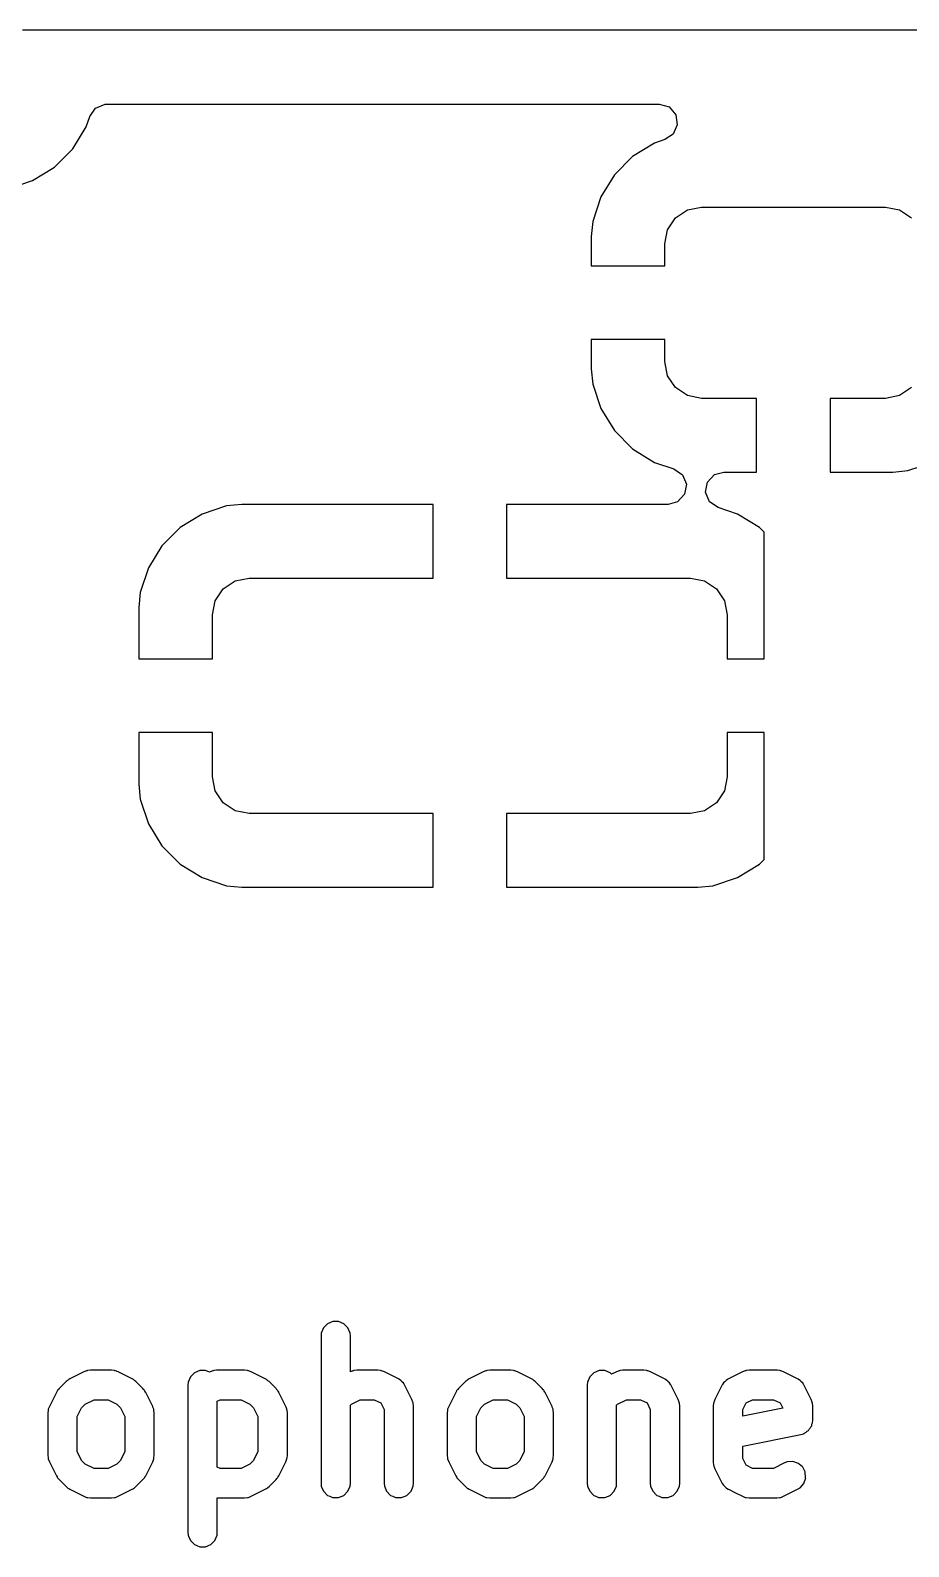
# Model space of a CAD drawing. Header units: millimetres. Extents: x 113.4 to 170.4, y -113 to -74.5.
# Drawn here: x 135.71 to 141.68, y -95 to -84.7 of the extents above; entities that cross this region are included whole.
import ezdxf

# ---------------------------------------------------------------- set-up
doc = ezdxf.new("R2010")
doc.units = ezdxf.units.MM
doc.layers.add('F.Cu', color=13, linetype='CONTINUOUS', true_color=0xc83434)

msp = doc.modelspace()

# ---------------------------------------------------------------- linework, layer by layer
at = {"layer": 'F.Cu', "linetype": 'CONTINUOUS'}
for p, q in [((142.8625, -84.7), (135.658516, -84.7)), ((136.116523, -85.285494), (136.156296, -85.22805)), ((136.156296, -85.22805), (136.220812, -85.201228)), ((136.220812, -85.201228), (136.234229, -85.2005)), ((136.234229, -85.2005), (139.9876, -85.2005)), ((139.9876, -85.2005), (140.054639, -85.220185)), ((140.054639, -85.220185), (140.100394, -85.272989)), ((136.001228, -85.504809), (136.09333, -85.355487)), ((136.09333, -85.355487), (136.116523, -85.285494)), ((140.110338, -85.342147), (140.081313, -85.405703)), ((140.100394, -85.272989), (140.110338, -85.342147)), ((139.955875, -85.465643), (139.806654, -85.557684)), ((139.95588, -85.465641), (139.955875, -85.465643)), ((140.026604, -85.442206), (139.95588, -85.465641)), ((140.081313, -85.405703), (140.026604, -85.442206)), ((135.877172, -85.628865), (136.001228, -85.504809)), ((139.806654, -85.557684), (139.682684, -85.681654)), ((135.72785, -85.720967), (135.877172, -85.628865)), ((139.682684, -85.681654), (139.590643, -85.830875)), ((135.561313, -85.776152), (135.72785, -85.720967)), ((139.590641, -85.83088), (139.535494, -85.997302)), ((139.590643, -85.830875), (139.590641, -85.83088)), ((140.04403, -86.054329), (140.098223, -85.973223)), ((140.098223, -85.973223), (140.179329, -85.91903)), ((140.179329, -85.91903), (140.275, -85.9)), ((140.275, -85.9), (141.525, -85.9)), ((141.525, -85.9), (141.620671, -85.91903)), ((141.620671, -85.91903), (141.701777, -85.973223)), ((139.535493, -85.997309), (139.525, -86.100013)), ((139.535494, -85.997302), (139.535493, -85.997309)), ((140.025, -86.15), (140.04403, -86.054329)), ((139.525, -86.100013), (139.525, -86.3)), ((140.025, -86.3), (140.025, -86.15)), ((139.525, -86.3), (140.025, -86.3)), ((140.025, -86.8), (139.525001, -86.8)), ((139.525001, -86.8), (139.525001, -86.999986)), ((140.025, -86.95), (140.025, -86.8)), ((139.525001, -86.999986), (139.535494, -87.102697)), ((140.04403, -87.045671), (140.025, -86.95)), ((139.535494, -87.102697), (139.590641, -87.269119)), ((140.098223, -87.126777), (140.04403, -87.045671)), ((140.179329, -87.18097), (140.098223, -87.126777)), ((140.275, -87.2), (140.179329, -87.18097)), ((140.65, -87.2), (140.275, -87.2)), ((140.65, -87.699998), (140.65, -87.2)), ((141.525, -87.2), (141.15, -87.2)), ((141.15, -87.2), (141.15, -87.699999)), ((141.620671, -87.18097), (141.525, -87.2)), ((141.701777, -87.126777), (141.620671, -87.18097)), ((139.590641, -87.269119), (139.590643, -87.269124)), ((139.590643, -87.269124), (139.682684, -87.418345)), ((139.682684, -87.418345), (139.806654, -87.542315)), ((139.806654, -87.542315), (139.955875, -87.634356)), ((139.955875, -87.634356), (139.95588, -87.634358)), ((139.95588, -87.634358), (140.087806, -87.678074)), ((141.677697, -87.689505), (141.844119, -87.634358)), ((140.087806, -87.678074), (140.145251, -87.717846)), ((140.145251, -87.717846), (140.172074, -87.782362)), ((140.31524, -87.76864), (140.362783, -87.717441)), ((140.362783, -87.717441), (140.426197, -87.699999)), ((140.426197, -87.699999), (140.649999, -87.699999)), ((140.649999, -87.699999), (140.65, -87.699998)), ((141.15, -87.699999), (141.574972, -87.699999)), ((141.574972, -87.699999), (141.574986, -87.699998)), ((141.574986, -87.699998), (141.677697, -87.689505)), ((140.172074, -87.782362), (140.159759, -87.851138)), ((140.302925, -87.837416), (140.31524, -87.76864)), ((140.329748, -87.901932), (140.302925, -87.837416)), ((137.047302, -87.930274), (136.88088, -87.985421)), ((137.150012, -87.919781), (137.047302, -87.930274)), ((137.150028, -87.91978), (137.150012, -87.919781)), ((138.45, -87.91978), (137.150028, -87.91978)), ((138.45, -88.41978), (138.45, -87.91978)), ((140.048802, -87.91978), (138.95, -87.91978)), ((138.95, -87.91978), (138.95, -88.41978)), ((140.112216, -87.902338), (140.048802, -87.91978)), ((140.159759, -87.851138), (140.112216, -87.902338)), ((140.387193, -87.941705), (140.329748, -87.901932)), ((140.519119, -87.985421), (140.387193, -87.941705)), ((136.880875, -87.985423), (136.731654, -88.077464)), ((136.88088, -87.985421), (136.880875, -87.985423)), ((140.519124, -87.985423), (140.519119, -87.985421)), ((140.668345, -88.077464), (140.519124, -87.985423)), ((136.731654, -88.077464), (136.607684, -88.201434)), ((140.7, -88.109119), (140.668345, -88.077464)), ((140.7, -88.96978), (140.7, -88.109119)), ((136.607684, -88.201434), (136.515643, -88.350655)), ((136.515641, -88.35066), (136.460494, -88.517082)), ((136.515643, -88.350655), (136.515641, -88.35066)), ((137.023223, -88.493003), (137.104329, -88.43881)), ((137.104329, -88.43881), (137.2, -88.41978)), ((137.2, -88.41978), (138.45, -88.41978)), ((138.95, -88.41978), (140.2, -88.41978)), ((140.2, -88.41978), (140.295671, -88.43881)), ((140.295671, -88.43881), (140.376777, -88.493003)), ((136.460493, -88.517089), (136.45, -88.619793)), ((136.460494, -88.517082), (136.460493, -88.517089)), ((136.96903, -88.574109), (137.023223, -88.493003)), ((140.376777, -88.493003), (140.43097, -88.574109)), ((136.45, -88.619793), (136.45, -88.96978)), ((136.95, -88.66978), (136.96903, -88.574109)), ((136.95, -88.96978), (136.95, -88.66978)), ((140.43097, -88.574109), (140.45, -88.66978)), ((140.45, -88.66978), (140.45, -88.96978)), ((136.45, -88.96978), (136.95, -88.96978)), ((140.45, -88.96978), (140.7, -88.96978)), ((136.95, -89.46978), (136.450001, -89.46978)), ((136.450001, -89.46978), (136.450001, -89.819766)), ((136.95, -89.76978), (136.95, -89.46978)), ((140.7, -89.46978), (140.45, -89.46978)), ((140.45, -89.46978), (140.45, -89.76978)), ((140.7, -90.33044), (140.7, -89.46978)), ((136.96903, -89.865451), (136.95, -89.76978)), ((140.45, -89.76978), (140.43097, -89.865451)), ((136.450001, -89.819766), (136.460494, -89.922477)), ((137.023223, -89.946557), (136.96903, -89.865451)), ((140.43097, -89.865451), (140.376777, -89.946557)), ((136.460494, -89.922477), (136.515641, -90.088899)), ((137.104329, -90.00075), (137.023223, -89.946557)), ((137.2, -90.01978), (137.104329, -90.00075)), ((140.295671, -90.00075), (140.2, -90.01978)), ((140.376777, -89.946557), (140.295671, -90.00075)), ((136.515641, -90.088899), (136.515643, -90.088904)), ((136.515643, -90.088904), (136.607684, -90.238125)), ((138.45, -90.01978), (137.2, -90.01978)), ((138.45, -90.519778), (138.45, -90.01978)), ((140.2, -90.01978), (138.95, -90.01978)), ((138.95, -90.01978), (138.95, -90.519779)), ((136.607684, -90.238125), (136.731654, -90.362095)), ((136.731654, -90.362095), (136.880875, -90.454136)), ((140.519124, -90.454136), (140.668345, -90.362095)), ((140.668345, -90.362095), (140.7, -90.33044)), ((136.880875, -90.454136), (136.88088, -90.454138)), ((136.88088, -90.454138), (137.047302, -90.509285)), ((137.047302, -90.509285), (137.047309, -90.509286)), ((137.047309, -90.509286), (137.150019, -90.519779)), ((137.150019, -90.519779), (138.449999, -90.519779)), ((138.449999, -90.519779), (138.45, -90.519778)), ((138.95, -90.519779), (140.249972, -90.519779)), ((140.249972, -90.519779), (140.249986, -90.519778)), ((140.249986, -90.519778), (140.352697, -90.509285)), ((140.352697, -90.509285), (140.519119, -90.454138)), ((140.519119, -90.454138), (140.519124, -90.454136)), ((137.733165, -93.484072), (137.705575, -93.511662)), ((137.769213, -93.46914), (137.733165, -93.484072)), ((137.808231, -93.46914), (137.769213, -93.46914)), ((137.844279, -93.484072), (137.808231, -93.46914)), ((137.871869, -93.511662), (137.844279, -93.484072)), ((137.690643, -93.54771), (137.688722, -93.567219)), ((137.688722, -93.567219), (137.688722, -94.567219)), ((137.705575, -93.511662), (137.690643, -93.54771)), ((137.886801, -93.54771), (137.871869, -93.511662)), ((137.888722, -93.567219), (137.886801, -93.54771)), ((137.888722, -93.810395), (137.888722, -93.567219)), ((136.077333, -93.811109), (135.982096, -93.858728)), ((136.095642, -93.804103), (136.077333, -93.811109)), ((136.099225, -93.803848), (136.095642, -93.804103)), ((136.102546, -93.802473), (136.099225, -93.803848)), ((136.122055, -93.800552), (136.102546, -93.802473)), ((136.264912, -93.800552), (136.122055, -93.800552)), ((136.284421, -93.802473), (136.264912, -93.800552)), ((136.287741, -93.803848), (136.284421, -93.802473)), ((136.291325, -93.804103), (136.287741, -93.803848)), ((136.309633, -93.811109), (136.291325, -93.804103)), ((136.404871, -93.858728), (136.309633, -93.811109)), ((136.828403, -93.817405), (136.800813, -93.844995)), ((136.864451, -93.802473), (136.828403, -93.817405)), ((136.903469, -93.802473), (136.864451, -93.802473)), ((136.929873, -93.81341), (136.903469, -93.802473)), ((136.934476, -93.811109), (136.929873, -93.81341)), ((136.952785, -93.804103), (136.934476, -93.811109)), ((136.956368, -93.803848), (136.952785, -93.804103)), ((136.959689, -93.802473), (136.956368, -93.803848)), ((136.979198, -93.800552), (136.959689, -93.802473)), ((137.169674, -93.800552), (136.979198, -93.800552)), ((137.189183, -93.802473), (137.169674, -93.800552)), ((137.192503, -93.803848), (137.189183, -93.802473)), ((137.196087, -93.804103), (137.192503, -93.803848)), ((137.214395, -93.811109), (137.196087, -93.804103)), ((137.309633, -93.858728), (137.214395, -93.811109)), ((137.905166, -93.804103), (137.888722, -93.810395)), ((137.908749, -93.803848), (137.905166, -93.804103)), ((137.91207, -93.802473), (137.908749, -93.803848)), ((137.931579, -93.800552), (137.91207, -93.802473)), ((138.009382, -93.800552), (137.931579, -93.800552)), ((138.074436, -93.800552), (138.009382, -93.800552)), ((138.093945, -93.802473), (138.074436, -93.800552)), ((138.097265, -93.803848), (138.093945, -93.802473)), ((138.100849, -93.804103), (138.097265, -93.803848)), ((138.119157, -93.811109), (138.100849, -93.804103)), ((138.214395, -93.858728), (138.119157, -93.811109)), ((138.791619, -93.811109), (138.696382, -93.858728)), ((138.809928, -93.804103), (138.791619, -93.811109)), ((138.813511, -93.803848), (138.809928, -93.804103)), ((138.816832, -93.802473), (138.813511, -93.803848)), ((138.836341, -93.800552), (138.816832, -93.802473)), ((138.979198, -93.800552), (138.836341, -93.800552)), ((138.998707, -93.802473), (138.979198, -93.800552)), ((139.002027, -93.803848), (138.998707, -93.802473)), ((139.005611, -93.804103), (139.002027, -93.803848)), ((139.023919, -93.811109), (139.005611, -93.804103)), ((139.119157, -93.858728), (139.023919, -93.811109)), ((139.542689, -93.817405), (139.515099, -93.844995)), ((139.578737, -93.802473), (139.542689, -93.817405)), ((139.617755, -93.802473), (139.578737, -93.802473)), ((139.653803, -93.817405), (139.617755, -93.802473)), ((139.663798, -93.8274), (139.653803, -93.817405)), ((139.696381, -93.811109), (139.663798, -93.8274)), ((139.71469, -93.804103), (139.696381, -93.811109)), ((139.718273, -93.803848), (139.71469, -93.804103)), ((139.721594, -93.802473), (139.718273, -93.803848)), ((139.741103, -93.800552), (139.721594, -93.802473)), ((139.88396, -93.800552), (139.741103, -93.800552)), ((139.903469, -93.802473), (139.88396, -93.800552)), ((139.906789, -93.803848), (139.903469, -93.802473)), ((139.910373, -93.804103), (139.906789, -93.803848)), ((139.928681, -93.811109), (139.910373, -93.804103)), ((140.023919, -93.858728), (139.928681, -93.811109)), ((140.553524, -93.811109), (140.458287, -93.858728)), ((140.571833, -93.804103), (140.553524, -93.811109)), ((140.575416, -93.803848), (140.571833, -93.804103)), ((140.578737, -93.802473), (140.575416, -93.803848)), ((140.598246, -93.800552), (140.578737, -93.802473)), ((140.788722, -93.800552), (140.598246, -93.800552)), ((140.808231, -93.802473), (140.788722, -93.800552)), ((140.811551, -93.803848), (140.808231, -93.802473)), ((140.815135, -93.804103), (140.811551, -93.803848)), ((140.833443, -93.811109), (140.815135, -93.804103)), ((140.928681, -93.858728), (140.833443, -93.811109)), ((135.956106, -93.877461), (135.908487, -93.925079)), ((135.963772, -93.871168), (135.956106, -93.877461)), ((135.965505, -93.869171), (135.963772, -93.871168)), ((135.968513, -93.867277), (135.965505, -93.869171)), ((135.971259, -93.865024), (135.968513, -93.867277)), ((135.973699, -93.864013), (135.971259, -93.865024)), ((135.982096, -93.858728), (135.973699, -93.864013)), ((136.413267, -93.864013), (136.404871, -93.858728)), ((136.415707, -93.865024), (136.413267, -93.864013)), ((136.418453, -93.867277), (136.415707, -93.865024)), ((136.421461, -93.869171), (136.418453, -93.867277)), ((136.42319, -93.871165), (136.421461, -93.869171)), ((136.430861, -93.87746), (136.42319, -93.871165)), ((136.478479, -93.925079), (136.430861, -93.87746)), ((136.785881, -93.881043), (136.78396, -93.900552)), ((136.78396, -93.900552), (136.78396, -94.900552)), ((136.800813, -93.844995), (136.785881, -93.881043)), ((137.318029, -93.864013), (137.309633, -93.858728)), ((137.320469, -93.865024), (137.318029, -93.864013)), ((137.323215, -93.867277), (137.320469, -93.865024)), ((137.326223, -93.869171), (137.323215, -93.867277)), ((137.327952, -93.871165), (137.326223, -93.869171)), ((137.335623, -93.87746), (137.327952, -93.871165)), ((137.383241, -93.925079), (137.335623, -93.87746)), ((138.217658, -93.860781), (138.214395, -93.858728)), ((138.219197, -93.861295), (138.217658, -93.860781)), ((138.221113, -93.862957), (138.219197, -93.861295)), ((138.23098, -93.869168), (138.221113, -93.862957)), ((138.230985, -93.869171), (138.23098, -93.869168)), ((138.238174, -93.877461), (138.230985, -93.869171)), ((138.239198, -93.878641), (138.238174, -93.877461)), ((138.248674, -93.886859), (138.239198, -93.878641)), ((138.254888, -93.896732), (138.248674, -93.886859)), ((138.25655, -93.898648), (138.254888, -93.896732)), ((138.257062, -93.900186), (138.25655, -93.898648)), ((138.259117, -93.90345), (138.257062, -93.900186)), ((138.306736, -93.998687), (138.259117, -93.90345)), ((138.670392, -93.877461), (138.622773, -93.925079)), ((138.678058, -93.871168), (138.670392, -93.877461)), ((138.679791, -93.869171), (138.678058, -93.871168)), ((138.682799, -93.867277), (138.679791, -93.869171)), ((138.685545, -93.865024), (138.682799, -93.867277)), ((138.687985, -93.864013), (138.685545, -93.865024)), ((138.696382, -93.858728), (138.687985, -93.864013)), ((139.127553, -93.864013), (139.119157, -93.858728)), ((139.129993, -93.865024), (139.127553, -93.864013)), ((139.132739, -93.867277), (139.129993, -93.865024)), ((139.135747, -93.869171), (139.132739, -93.867277)), ((139.137476, -93.871165), (139.135747, -93.869171)), ((139.145147, -93.87746), (139.137476, -93.871165)), ((139.192765, -93.925079), (139.145147, -93.87746)), ((139.500167, -93.881043), (139.498246, -93.900552)), ((139.498246, -93.900552), (139.498246, -94.567219)), ((139.515099, -93.844995), (139.500167, -93.881043)), ((140.027182, -93.860781), (140.023919, -93.858728)), ((140.028721, -93.861295), (140.027182, -93.860781)), ((140.030637, -93.862957), (140.028721, -93.861295)), ((140.040504, -93.869168), (140.030637, -93.862957)), ((140.040509, -93.869171), (140.040504, -93.869168)), ((140.047698, -93.877461), (140.040509, -93.869171)), ((140.048722, -93.878641), (140.047698, -93.877461)), ((140.058198, -93.886859), (140.048722, -93.878641)), ((140.064412, -93.896732), (140.058198, -93.886859)), ((140.066074, -93.898648), (140.064412, -93.896732)), ((140.066586, -93.900186), (140.066074, -93.898648)), ((140.068641, -93.90345), (140.066586, -93.900186)), ((140.069088, -93.904345), (140.068641, -93.90345)), ((140.069089, -93.904346), (140.069088, -93.904345)), ((140.11626, -93.998687), (140.069089, -93.904346)), ((140.413565, -93.90345), (140.365946, -93.998687)), ((140.415618, -93.900186), (140.413565, -93.90345)), ((140.416132, -93.898648), (140.415618, -93.900186)), ((140.417794, -93.896731), (140.416132, -93.898648)), ((140.424008, -93.88686), (140.417794, -93.896731)), ((140.433478, -93.878646), (140.424008, -93.88686)), ((140.441696, -93.869171), (140.433478, -93.878646)), ((140.451569, -93.862956), (140.441696, -93.869171)), ((140.453485, -93.861295), (140.451569, -93.862956)), ((140.455023, -93.860782), (140.453485, -93.861295)), ((140.458287, -93.858728), (140.455023, -93.860782)), ((140.931944, -93.860781), (140.928681, -93.858728)), ((140.933483, -93.861295), (140.931944, -93.860781)), ((140.935399, -93.862957), (140.933483, -93.861295)), ((140.945266, -93.869168), (140.935399, -93.862957)), ((140.945271, -93.869171), (140.945266, -93.869168)), ((140.95246, -93.877461), (140.945271, -93.869171)), ((140.953484, -93.878641), (140.95246, -93.877461)), ((140.96296, -93.886859), (140.953484, -93.878641)), ((140.969174, -93.896732), (140.96296, -93.886859)), ((140.970836, -93.898648), (140.969174, -93.896732)), ((140.971348, -93.900186), (140.970836, -93.898648)), ((140.973388, -93.903427), (140.971348, -93.900186)), ((140.973389, -93.903428), (140.973388, -93.903427)), ((140.973403, -93.90345), (140.973389, -93.903428)), ((141.021022, -93.998687), (140.973403, -93.90345)), ((135.889755, -93.951069), (135.842136, -94.046307)), ((135.89504, -93.942672), (135.889755, -93.951069)), ((135.896051, -93.940233), (135.89504, -93.942672)), ((135.898304, -93.937486), (135.896051, -93.940233)), ((135.900198, -93.934479), (135.898304, -93.937486)), ((135.902192, -93.932749), (135.900198, -93.934479)), ((135.908487, -93.925079), (135.902192, -93.932749)), ((136.086052, -94.030356), (136.145662, -94.000552)), ((136.145662, -94.000552), (136.241305, -94.000552)), ((136.241305, -94.000552), (136.300914, -94.030357)), ((136.484771, -93.932745), (136.478479, -93.925079)), ((136.486769, -93.934478), (136.484771, -93.932745)), ((136.488662, -93.937486), (136.486769, -93.934478)), ((136.490916, -93.940232), (136.488662, -93.937486)), ((136.491926, -93.942672), (136.490916, -93.940232)), ((136.496539, -93.95), (136.491926, -93.942672)), ((136.497212, -93.951069), (136.496539, -93.95)), ((136.544831, -94.046306), (136.497212, -93.951069)), ((136.98396, -94.009974), (137.002805, -94.000552)), ((136.98396, -94.457796), (136.98396, -94.009974)), ((137.002805, -94.000552), (137.146067, -94.000552)), ((137.146067, -94.000552), (137.205676, -94.030357)), ((137.389533, -93.932745), (137.383241, -93.925079)), ((137.391531, -93.934478), (137.389533, -93.932745)), ((137.393424, -93.937486), (137.391531, -93.934478)), ((137.395678, -93.940232), (137.393424, -93.937486)), ((137.396688, -93.942672), (137.395678, -93.940232)), ((137.401301, -93.95), (137.396688, -93.942672)), ((137.401974, -93.951069), (137.401301, -93.95)), ((137.449593, -94.046306), (137.401974, -93.951069)), ((137.895576, -94.030356), (137.955186, -94.000552)), ((137.955186, -94.000552), (138.050829, -94.000552)), ((138.050829, -94.000552), (138.095138, -94.022707)), ((138.095138, -94.022707), (138.117293, -94.067016)), ((138.313742, -94.016996), (138.306736, -93.998687)), ((138.313742, -94.017004), (138.313742, -94.016996)), ((138.313742, -94.017007), (138.313742, -94.017004)), ((138.313996, -94.020579), (138.313742, -94.017007)), ((138.31492, -94.02281), (138.313996, -94.020579)), ((138.314921, -94.022813), (138.31492, -94.02281)), ((138.315372, -94.0239), (138.314921, -94.022813)), ((138.317293, -94.043409), (138.315372, -94.0239)), ((138.604041, -93.951069), (138.556422, -94.046307)), ((138.609326, -93.942672), (138.604041, -93.951069)), ((138.610337, -93.940233), (138.609326, -93.942672)), ((138.61259, -93.937486), (138.610337, -93.940233)), ((138.614484, -93.934479), (138.61259, -93.937486)), ((138.616478, -93.932749), (138.614484, -93.934479)), ((138.622773, -93.925079), (138.616478, -93.932749)), ((138.800338, -94.030356), (138.859948, -94.000552)), ((138.859948, -94.000552), (138.955591, -94.000552)), ((138.955591, -94.000552), (139.0152, -94.030357)), ((139.199057, -93.932745), (139.192765, -93.925079)), ((139.201055, -93.934478), (139.199057, -93.932745)), ((139.202948, -93.937486), (139.201055, -93.934478)), ((139.205202, -93.940232), (139.202948, -93.937486)), ((139.206212, -93.942672), (139.205202, -93.940232)), ((139.210825, -93.95), (139.206212, -93.942672)), ((139.211498, -93.951069), (139.210825, -93.95)), ((139.259117, -94.046306), (139.211498, -93.951069)), ((139.7051, -94.030356), (139.76471, -94.000552)), ((139.76471, -94.000552), (139.860353, -94.000552)), ((139.860353, -94.000552), (139.904662, -94.022707)), ((139.904662, -94.022707), (139.926817, -94.067016)), ((140.123266, -94.016996), (140.11626, -93.998687)), ((140.12342, -94.01918), (140.123266, -94.016996)), ((140.12342, -94.019182), (140.12342, -94.01918)), ((140.12352, -94.020579), (140.12342, -94.019182)), ((140.124896, -94.0239), (140.12352, -94.020579)), ((140.126817, -94.043409), (140.124896, -94.0239)), ((140.35731, -94.0239), (140.355389, -94.043409)), ((140.358685, -94.020579), (140.35731, -94.0239)), ((140.35894, -94.016996), (140.358685, -94.020579)), ((140.359043, -94.016728), (140.35894, -94.016996)), ((140.360319, -94.013393), (140.359043, -94.016728)), ((140.365946, -93.998688), (140.360319, -94.013393)), ((140.365946, -93.998687), (140.365946, -93.998688)), ((140.555389, -94.067016), (140.577544, -94.022706)), ((140.577544, -94.022706), (140.621853, -94.000552)), ((140.621853, -94.000552), (140.765115, -94.000552)), ((140.765115, -94.000552), (140.809424, -94.022707)), ((140.809424, -94.022707), (140.826874, -94.057607)), ((141.028028, -94.016996), (141.021022, -93.998687)), ((141.028282, -94.020579), (141.028028, -94.016996)), ((141.029658, -94.0239), (141.028282, -94.020579)), ((141.031579, -94.043409), (141.029658, -94.0239)), ((135.8335, -94.071519), (135.831579, -94.091028)), ((135.831579, -94.091028), (135.831579, -94.376742)), ((135.834875, -94.068198), (135.8335, -94.071519)), ((135.83513, -94.064615), (135.834875, -94.068198)), ((135.842136, -94.046307), (135.83513, -94.064615)), ((136.031579, -94.114635), (136.061384, -94.055025)), ((136.031579, -94.353134), (136.031579, -94.114635)), ((136.061384, -94.055025), (136.086052, -94.030356)), ((136.300914, -94.030357), (136.325583, -94.055025)), ((136.325583, -94.055025), (136.355388, -94.114635)), ((136.355388, -94.114635), (136.355388, -94.353135)), ((136.546345, -94.050264), (136.544831, -94.046306)), ((136.546347, -94.050268), (136.546345, -94.050264)), ((136.551837, -94.064615), (136.546347, -94.050268)), ((136.552091, -94.068198), (136.551837, -94.064615)), ((136.553467, -94.071519), (136.552091, -94.068198)), ((136.555388, -94.091028), (136.553467, -94.071519)), ((136.555388, -94.376742), (136.555388, -94.091028)), ((137.205676, -94.030357), (137.230345, -94.055025)), ((137.230345, -94.055025), (137.26015, -94.114635)), ((137.26015, -94.114635), (137.26015, -94.353135)), ((137.451107, -94.050264), (137.449593, -94.046306)), ((137.451109, -94.050268), (137.451107, -94.050264)), ((137.456599, -94.064615), (137.451109, -94.050268)), ((137.456853, -94.068198), (137.456599, -94.064615)), ((137.458229, -94.071519), (137.456853, -94.068198)), ((137.46015, -94.091028), (137.458229, -94.071519)), ((137.46015, -94.376742), (137.46015, -94.091028)), ((137.888722, -94.037211), (137.895576, -94.030356)), ((137.888722, -94.567219), (137.888722, -94.037211)), ((138.117293, -94.067016), (138.117293, -94.567219)), ((138.317293, -94.467559), (138.317293, -94.043409)), ((138.547786, -94.071519), (138.545865, -94.091028)), ((138.545865, -94.091028), (138.545865, -94.376742)), ((138.549161, -94.068198), (138.547786, -94.071519)), ((138.549416, -94.064615), (138.549161, -94.068198)), ((138.556422, -94.046307), (138.549416, -94.064615)), ((138.745865, -94.114635), (138.77567, -94.055025)), ((138.745865, -94.353134), (138.745865, -94.114635)), ((138.77567, -94.055025), (138.800338, -94.030356)), ((139.0152, -94.030357), (139.039869, -94.055025)), ((139.039869, -94.055025), (139.069674, -94.114635)), ((139.069674, -94.114635), (139.069674, -94.353135)), ((139.260631, -94.050264), (139.259117, -94.046306)), ((139.260633, -94.050268), (139.260631, -94.050264)), ((139.266123, -94.064615), (139.260633, -94.050268)), ((139.266377, -94.068198), (139.266123, -94.064615)), ((139.267753, -94.071519), (139.266377, -94.068198)), ((139.269674, -94.091028), (139.267753, -94.071519)), ((139.269674, -94.376742), (139.269674, -94.091028)), ((139.698246, -94.037211), (139.7051, -94.030356)), ((139.698246, -94.567219), (139.698246, -94.037211)), ((139.926817, -94.067016), (139.926817, -94.567219)), ((140.126817, -94.515179), (140.126817, -94.043409)), ((140.355389, -94.043409), (140.355389, -94.424361)), ((140.826874, -94.057607), (140.555389, -94.111904)), ((140.555389, -94.111904), (140.555389, -94.067016)), ((141.031579, -94.138647), (141.031579, -94.043409)), ((140.95119, -94.236705), (140.968415, -94.23146)), ((140.968415, -94.23146), (140.968418, -94.231459)), ((140.968418, -94.231459), (140.969944, -94.230995)), ((140.969944, -94.230995), (140.972745, -94.229118)), ((140.972745, -94.229118), (140.972752, -94.229114)), ((140.972752, -94.229114), (140.978084, -94.225543)), ((140.978084, -94.225543), (140.987134, -94.221794)), ((140.987134, -94.221794), (140.987136, -94.221794)), ((140.987136, -94.221794), (140.994137, -94.214792)), ((140.994137, -94.214792), (141.002363, -94.209284)), ((141.002363, -94.209284), (141.007797, -94.201132)), ((141.007797, -94.201132), (141.014726, -94.194204)), ((141.014726, -94.194204), (141.014729, -94.194196)), ((141.014729, -94.194194), (141.018515, -94.185056)), ((141.014729, -94.194196), (141.014729, -94.194194)), ((141.018515, -94.185056), (141.024002, -94.176825)), ((141.024002, -94.176825), (141.024004, -94.176822)), ((141.024004, -94.176822), (141.024007, -94.176819)), ((141.024007, -94.176815), (141.024008, -94.176811)), ((141.024007, -94.176819), (141.024007, -94.176815)), ((141.024008, -94.176811), (141.025908, -94.167208)), ((141.025908, -94.167208), (141.029654, -94.158165)), ((141.029654, -94.158165), (141.029655, -94.158162)), ((141.029655, -94.158162), (141.029658, -94.158156)), ((141.029658, -94.158156), (141.031579, -94.138647)), ((140.555389, -94.315865), (140.951085, -94.236726)), ((140.555389, -94.400754), (140.555389, -94.315865)), ((140.951085, -94.236726), (140.951088, -94.236726)), ((140.951088, -94.236726), (140.95109, -94.236724)), ((140.95109, -94.236724), (140.95119, -94.236705)), ((135.831579, -94.376742), (135.8335, -94.396251)), ((135.8335, -94.396251), (135.834875, -94.399571)), ((135.834875, -94.399571), (135.83513, -94.403155)), ((135.83513, -94.403155), (135.842136, -94.421463)), ((135.842136, -94.421463), (135.889755, -94.516701)), ((136.061385, -94.412746), (136.031579, -94.353134)), ((136.086052, -94.437414), (136.061385, -94.412746)), ((136.145662, -94.467219), (136.086052, -94.437414)), ((136.300914, -94.437413), (136.241305, -94.467219)), ((136.325583, -94.412743), (136.300914, -94.437413)), ((136.355388, -94.353135), (136.325583, -94.412743)), ((136.497212, -94.516701), (136.544831, -94.421464)), ((136.544831, -94.421464), (136.544834, -94.421455)), ((136.544834, -94.421455), (136.544835, -94.421452)), ((136.544835, -94.421452), (136.551837, -94.403155)), ((136.551837, -94.403155), (136.552091, -94.399571)), ((136.552091, -94.399571), (136.553467, -94.396251)), ((136.553467, -94.396251), (136.555388, -94.376742)), ((137.205676, -94.437413), (137.146067, -94.467219)), ((137.230345, -94.412743), (137.205676, -94.437413)), ((137.26015, -94.353135), (137.230345, -94.412743)), ((137.401974, -94.516701), (137.449593, -94.421464)), ((137.449593, -94.421464), (137.449596, -94.421455)), ((137.449596, -94.421455), (137.449597, -94.421452)), ((137.449597, -94.421452), (137.456599, -94.403155)), ((137.456599, -94.403155), (137.456853, -94.399571)), ((137.456853, -94.399571), (137.458229, -94.396251)), ((137.458229, -94.396251), (137.46015, -94.376742)), ((138.545865, -94.376742), (138.547786, -94.396251)), ((138.547786, -94.396251), (138.549161, -94.399571)), ((138.549161, -94.399571), (138.549416, -94.403155)), ((138.549416, -94.403155), (138.556422, -94.421463)), ((138.556422, -94.421463), (138.604041, -94.516701)), ((138.775671, -94.412746), (138.745865, -94.353134)), ((138.800338, -94.437414), (138.775671, -94.412746)), ((138.859948, -94.467219), (138.800338, -94.437414)), ((139.0152, -94.437413), (138.955591, -94.467219)), ((139.039869, -94.412743), (139.0152, -94.437413)), ((139.069674, -94.353135), (139.039869, -94.412743)), ((139.211498, -94.516701), (139.259117, -94.421464)), ((139.259117, -94.421464), (139.25912, -94.421455)), ((139.25912, -94.421455), (139.259121, -94.421452)), ((139.259121, -94.421452), (139.266123, -94.403155)), ((139.266123, -94.403155), (139.266377, -94.399571)), ((139.266377, -94.399571), (139.267753, -94.396251)), ((139.267753, -94.396251), (139.269674, -94.376742)), ((140.355389, -94.424361), (140.35731, -94.44387)), ((140.577543, -94.445064), (140.555389, -94.400754)), ((140.839238, -94.430157), (140.765115, -94.467219)), ((140.857547, -94.423151), (140.839238, -94.430157)), ((140.896467, -94.420385), (140.857547, -94.423151)), ((140.933483, -94.432724), (140.896467, -94.420385)), ((140.939406, -94.437861), (140.933483, -94.432724)), ((140.939407, -94.437862), (140.939406, -94.437861)), ((140.950229, -94.447248), (140.939407, -94.437862)), ((135.889755, -94.516701), (135.895038, -94.525093)), ((135.895038, -94.525093), (135.89605, -94.527537)), ((135.89605, -94.527537), (135.898306, -94.530286)), ((135.898306, -94.530286), (135.900198, -94.533291)), ((135.900198, -94.533291), (135.902192, -94.53502)), ((135.902192, -94.53502), (135.908487, -94.54269)), ((136.241305, -94.467219), (136.145662, -94.467219)), ((136.47848, -94.54269), (136.484772, -94.535023)), ((136.484772, -94.535023), (136.486769, -94.533292)), ((136.486769, -94.533292), (136.488662, -94.530284)), ((136.488662, -94.530284), (136.490917, -94.527537)), ((136.490917, -94.527537), (136.490918, -94.527532)), ((136.490918, -94.527532), (136.490919, -94.527531)), ((136.490919, -94.527531), (136.491928, -94.525095)), ((136.491928, -94.525095), (136.497205, -94.516711)), ((136.497205, -94.516711), (136.497207, -94.516708)), ((136.497207, -94.516708), (136.497212, -94.516701)), ((137.002805, -94.467219), (136.98396, -94.457796)), ((137.146067, -94.467219), (137.002805, -94.467219)), ((137.383242, -94.54269), (137.389534, -94.535023)), ((137.389534, -94.535023), (137.391531, -94.533292)), ((137.391531, -94.533292), (137.393424, -94.530284)), ((137.393424, -94.530284), (137.395679, -94.527537)), ((137.395679, -94.527537), (137.39568, -94.527532)), ((137.39568, -94.527532), (137.395681, -94.527531)), ((137.395681, -94.527531), (137.39669, -94.525095)), ((137.39669, -94.525095), (137.401967, -94.516711)), ((137.401967, -94.516711), (137.401969, -94.516708)), ((137.401969, -94.516708), (137.401974, -94.516701)), ((138.317293, -94.567219), (138.317293, -94.467559)), ((138.604041, -94.516701), (138.609324, -94.525093)), ((138.609324, -94.525093), (138.610336, -94.527537)), ((138.610336, -94.527537), (138.611304, -94.528717)), ((138.611304, -94.528717), (138.612594, -94.530289)), ((138.612594, -94.530289), (138.614484, -94.533291)), ((138.614484, -94.533291), (138.616473, -94.535015)), ((138.616473, -94.535015), (138.616474, -94.535017)), ((138.616474, -94.535017), (138.616478, -94.53502)), ((138.616478, -94.53502), (138.622768, -94.542684)), ((138.955591, -94.467219), (138.859948, -94.467219)), ((139.192766, -94.54269), (139.199058, -94.535023)), ((139.199058, -94.535023), (139.201055, -94.533292)), ((139.201055, -94.533292), (139.202948, -94.530284)), ((139.202948, -94.530284), (139.205203, -94.527537)), ((139.205203, -94.527537), (139.205204, -94.527532)), ((139.205204, -94.527532), (139.205205, -94.527531)), ((139.205205, -94.527531), (139.206214, -94.525095)), ((139.206214, -94.525095), (139.211491, -94.516711)), ((139.211491, -94.516711), (139.211493, -94.516708)), ((139.211493, -94.516708), (139.211498, -94.516701)), ((140.126817, -94.567219), (140.126817, -94.515179)), ((140.35731, -94.44387), (140.358685, -94.44719)), ((140.358685, -94.44719), (140.35894, -94.450773)), ((140.35894, -94.450773), (140.365946, -94.469082)), ((140.365946, -94.469082), (140.413565, -94.564321)), ((140.621853, -94.467219), (140.577543, -94.445064)), ((140.765115, -94.467219), (140.621853, -94.467219)), ((140.958442, -94.454371), (140.950229, -94.447248)), ((140.96296, -94.458289), (140.958442, -94.454371)), ((140.978887, -94.490143), (140.96296, -94.458289)), ((140.970836, -94.569123), (140.983174, -94.532107)), ((140.980409, -94.493188), (140.978887, -94.490143)), ((140.983044, -94.530284), (140.980409, -94.493188)), ((140.983174, -94.532107), (140.983044, -94.530284)), ((135.908487, -94.54269), (135.956105, -94.59031)), ((135.956105, -94.59031), (135.963773, -94.596603)), ((135.963773, -94.596603), (135.965502, -94.598597)), ((135.965502, -94.598597), (135.965505, -94.5986)), ((135.965505, -94.5986), (135.968513, -94.600493)), ((135.968513, -94.600493), (135.971259, -94.602747)), ((135.971259, -94.602747), (135.973696, -94.603755)), ((135.973696, -94.603755), (135.973699, -94.603757)), ((135.973699, -94.603757), (135.98209, -94.609039)), ((135.98209, -94.609039), (135.982096, -94.609043)), ((135.982096, -94.609043), (136.077333, -94.656662)), ((136.309633, -94.656662), (136.404871, -94.609043)), ((136.404871, -94.609043), (136.411246, -94.605029)), ((136.411246, -94.605029), (136.411249, -94.605027)), ((136.411249, -94.605027), (136.413266, -94.603758)), ((136.413266, -94.603758), (136.415699, -94.60275)), ((136.415699, -94.60275), (136.415702, -94.602749)), ((136.415702, -94.602749), (136.415708, -94.602747)), ((136.415708, -94.602747), (136.415947, -94.602551)), ((136.415947, -94.602551), (136.41846, -94.600487)), ((136.41846, -94.600487), (136.421461, -94.5986)), ((136.421461, -94.5986), (136.423191, -94.596605)), ((136.423191, -94.596605), (136.430861, -94.59031)), ((136.430861, -94.59031), (136.47848, -94.54269)), ((137.214395, -94.656662), (137.309633, -94.609043)), ((137.309633, -94.609043), (137.318028, -94.603758)), ((137.318028, -94.603758), (137.32047, -94.602747)), ((137.32047, -94.602747), (137.323217, -94.600491)), ((137.323217, -94.600491), (137.326223, -94.5986)), ((137.326223, -94.5986), (137.32623, -94.598591)), ((137.32623, -94.598591), (137.326233, -94.598588)), ((137.326233, -94.598588), (137.327953, -94.596605)), ((137.327953, -94.596605), (137.335623, -94.59031)), ((137.335623, -94.59031), (137.383233, -94.542699)), ((137.383232, -94.542699), (137.383242, -94.54269)), ((137.383233, -94.542699), (137.383232, -94.542699)), ((137.688722, -94.567219), (137.690643, -94.586728)), ((137.690643, -94.586728), (137.705575, -94.622776)), ((137.705575, -94.622776), (137.733165, -94.650366)), ((137.844279, -94.650366), (137.871869, -94.622776)), ((137.871869, -94.622776), (137.886801, -94.586728)), ((137.886801, -94.58672), (137.888722, -94.567219)), ((137.886801, -94.586722), (137.886801, -94.58672)), ((137.886801, -94.586728), (137.886801, -94.586722)), ((138.117293, -94.567219), (138.119214, -94.586728)), ((138.119214, -94.586728), (138.134146, -94.622776)), ((138.134146, -94.622776), (138.161736, -94.650366)), ((138.27285, -94.650366), (138.30044, -94.622776)), ((138.30044, -94.622776), (138.315372, -94.586728)), ((138.315372, -94.586728), (138.317293, -94.567219)), ((138.622768, -94.542684), (138.622773, -94.54269)), ((138.622773, -94.54269), (138.670391, -94.59031)), ((138.670391, -94.59031), (138.670393, -94.590312)), ((138.670393, -94.590312), (138.674468, -94.593656)), ((138.674468, -94.593656), (138.67806, -94.596604)), ((138.67806, -94.596604), (138.679791, -94.5986)), ((138.679791, -94.5986), (138.682795, -94.60049)), ((138.682795, -94.60049), (138.682796, -94.600491)), ((138.682796, -94.600491), (138.682799, -94.600493)), ((138.682799, -94.600493), (138.685306, -94.602551)), ((138.685306, -94.602551), (138.685545, -94.602747)), ((138.685545, -94.602747), (138.685548, -94.602748)), ((138.685548, -94.602748), (138.685549, -94.602748)), ((138.685549, -94.602748), (138.687985, -94.603757)), ((138.687985, -94.603757), (138.696365, -94.609032)), ((138.696365, -94.609032), (138.696368, -94.609034)), ((138.696368, -94.609034), (138.696382, -94.609043)), ((138.696382, -94.609043), (138.791619, -94.656662)), ((139.023919, -94.656662), (139.119157, -94.609043)), ((139.119157, -94.609043), (139.125532, -94.605029)), ((139.125532, -94.605029), (139.125535, -94.605027)), ((139.125535, -94.605027), (139.127552, -94.603758)), ((139.127552, -94.603758), (139.129985, -94.60275)), ((139.129985, -94.60275), (139.129988, -94.602749)), ((139.129988, -94.602749), (139.129994, -94.602747)), ((139.129994, -94.602747), (139.130233, -94.602551)), ((139.130233, -94.602551), (139.132746, -94.600487)), ((139.132746, -94.600487), (139.135747, -94.5986)), ((139.135747, -94.5986), (139.137477, -94.596605)), ((139.137477, -94.596605), (139.145147, -94.59031)), ((139.145147, -94.59031), (139.192766, -94.54269)), ((139.498246, -94.567219), (139.500167, -94.586728)), ((139.500167, -94.586728), (139.515099, -94.622776)), ((139.515099, -94.622776), (139.542689, -94.650366)), ((139.653803, -94.650366), (139.681393, -94.622776)), ((139.681393, -94.622776), (139.696325, -94.586728)), ((139.696325, -94.58672), (139.698246, -94.567219)), ((139.696325, -94.586722), (139.696325, -94.58672)), ((139.696325, -94.586728), (139.696325, -94.586722)), ((139.926817, -94.567219), (139.928738, -94.586728)), ((139.928738, -94.586728), (139.94367, -94.622776)), ((139.94367, -94.622776), (139.97126, -94.650366)), ((140.082374, -94.650366), (140.109964, -94.622776)), ((140.109964, -94.622776), (140.124896, -94.586728)), ((140.124896, -94.586728), (140.126817, -94.567219)), ((140.413565, -94.564321), (140.415618, -94.567584)), ((140.415618, -94.567584), (140.416132, -94.569123)), ((140.416132, -94.569123), (140.417794, -94.571039)), ((140.417794, -94.571039), (140.424008, -94.580911)), ((140.424008, -94.580911), (140.433479, -94.589125)), ((140.433479, -94.589125), (140.441696, -94.5986)), ((140.441696, -94.5986), (140.451566, -94.604812)), ((140.451566, -94.604812), (140.453483, -94.606475)), ((140.453483, -94.606475), (140.453484, -94.606476)), ((140.453484, -94.606476), (140.453488, -94.606477)), ((140.453488, -94.606477), (140.453489, -94.606477)), ((140.453489, -94.606477), (140.455024, -94.606989)), ((140.455024, -94.606989), (140.458287, -94.609043)), ((140.458287, -94.609043), (140.506434, -94.633117)), ((140.506434, -94.633117), (140.553524, -94.656662)), ((140.833443, -94.656662), (140.928681, -94.609043)), ((140.928681, -94.609043), (140.945271, -94.5986)), ((140.945271, -94.5986), (140.970836, -94.569123)), ((136.077333, -94.656662), (136.095642, -94.663668)), ((136.095642, -94.663668), (136.09565, -94.663668)), ((136.09565, -94.663668), (136.095653, -94.663668)), ((136.095653, -94.663668), (136.099225, -94.663922)), ((136.099225, -94.663922), (136.102538, -94.665294)), ((136.102538, -94.665294), (136.102539, -94.665295)), ((136.102539, -94.665295), (136.102546, -94.665298)), ((136.102546, -94.665298), (136.122055, -94.667219)), ((136.122055, -94.667219), (136.122058, -94.667219)), ((136.122058, -94.667219), (136.264912, -94.667219)), ((136.264912, -94.667219), (136.284421, -94.665298)), ((136.284421, -94.665298), (136.287741, -94.663922)), ((136.287741, -94.663922), (136.291325, -94.663668)), ((136.291325, -94.663668), (136.309633, -94.656662)), ((136.98396, -94.791219), (136.98396, -94.667219)), ((136.98396, -94.667219), (137.169674, -94.667219)), ((137.169674, -94.667219), (137.189183, -94.665298)), ((137.189183, -94.665298), (137.192503, -94.663922)), ((137.192503, -94.663922), (137.196087, -94.663668)), ((137.196087, -94.663668), (137.214395, -94.656662)), ((137.733165, -94.650366), (137.748364, -94.656662)), ((137.748364, -94.656662), (137.766239, -94.664066)), ((137.766239, -94.664066), (137.769213, -94.665298)), ((137.769213, -94.665298), (137.769214, -94.665298)), ((137.769214, -94.665298), (137.80823, -94.665298)), ((137.80823, -94.665298), (137.808231, -94.665298)), ((137.808231, -94.665298), (137.844277, -94.650366)), ((137.844277, -94.650366), (137.844279, -94.650366)), ((138.161736, -94.650366), (138.176935, -94.656662)), ((138.176935, -94.656662), (138.19481, -94.664066)), ((138.19481, -94.664066), (138.197784, -94.665298)), ((138.197784, -94.665298), (138.197785, -94.665298)), ((138.197785, -94.665298), (138.236801, -94.665298)), ((138.236801, -94.665298), (138.236802, -94.665298)), ((138.236802, -94.665298), (138.272848, -94.650366)), ((138.272848, -94.650366), (138.27285, -94.650366)), ((138.791619, -94.656662), (138.809928, -94.663668)), ((138.809928, -94.663668), (138.809936, -94.663668)), ((138.809936, -94.663668), (138.809939, -94.663668)), ((138.809939, -94.663668), (138.813511, -94.663922)), ((138.813511, -94.663922), (138.816824, -94.665294)), ((138.816824, -94.665294), (138.816825, -94.665295)), ((138.816825, -94.665295), (138.816832, -94.665298)), ((138.816832, -94.665298), (138.836341, -94.667219)), ((138.836341, -94.667219), (138.836344, -94.667219)), ((138.836344, -94.667219), (138.979198, -94.667219)), ((138.979198, -94.667219), (138.998707, -94.665298)), ((138.998707, -94.665298), (139.002027, -94.663922)), ((139.002027, -94.663922), (139.005611, -94.663668)), ((139.005611, -94.663668), (139.023919, -94.656662)), ((139.542689, -94.650366), (139.557888, -94.656662)), ((139.557888, -94.656662), (139.575763, -94.664066)), ((139.575763, -94.664066), (139.578737, -94.665298)), ((139.578737, -94.665298), (139.578738, -94.665298)), ((139.578738, -94.665298), (139.617754, -94.665298)), ((139.617754, -94.665298), (139.617755, -94.665298)), ((139.617755, -94.665298), (139.653801, -94.650366)), ((139.653801, -94.650366), (139.653803, -94.650366)), ((139.97126, -94.650366), (139.986459, -94.656662)), ((139.986459, -94.656662), (140.004334, -94.664066)), ((140.004334, -94.664066), (140.007308, -94.665298)), ((140.007308, -94.665298), (140.007309, -94.665298)), ((140.007309, -94.665298), (140.046325, -94.665298)), ((140.046325, -94.665298), (140.046326, -94.665298)), ((140.046326, -94.665298), (140.082372, -94.650366)), ((140.082372, -94.650366), (140.082374, -94.650366)), ((140.553524, -94.656662), (140.571833, -94.663668)), ((140.571833, -94.663668), (140.571841, -94.663668)), ((140.571841, -94.663668), (140.571844, -94.663668)), ((140.571844, -94.663668), (140.575416, -94.663922)), ((140.575416, -94.663922), (140.578729, -94.665294)), ((140.578729, -94.665294), (140.57873, -94.665295)), ((140.57873, -94.665295), (140.578737, -94.665298)), ((140.578737, -94.665298), (140.598246, -94.667219)), ((140.598246, -94.667219), (140.598249, -94.667219)), ((140.598249, -94.667219), (140.788722, -94.667219)), ((140.788722, -94.667219), (140.808231, -94.665298)), ((140.808231, -94.665298), (140.808241, -94.665293)), ((140.808241, -94.665293), (140.808246, -94.665291)), ((140.808246, -94.665291), (140.811551, -94.663922)), ((140.811551, -94.663922), (140.815115, -94.663669)), ((140.815115, -94.663669), (140.815122, -94.663668)), ((140.815122, -94.663668), (140.815135, -94.663668)), ((140.815135, -94.663668), (140.833443, -94.656662)), ((136.98396, -94.900552), (136.98396, -94.791219)), ((136.78396, -94.900552), (136.785881, -94.920061)), ((136.785881, -94.920061), (136.78874, -94.926964)), ((136.78874, -94.926964), (136.800813, -94.956109)), ((136.967107, -94.956109), (136.982039, -94.920061)), ((136.982039, -94.920061), (136.98396, -94.900552)), ((136.800813, -94.956109), (136.828403, -94.983699)), ((136.828403, -94.983699), (136.843602, -94.989995)), ((136.843602, -94.989995), (136.864451, -94.998631)), ((136.864451, -94.998631), (136.864452, -94.998631)), ((136.864452, -94.998631), (136.903468, -94.998631)), ((136.903468, -94.998631), (136.903469, -94.998631)), ((136.903469, -94.998631), (136.939517, -94.983699)), ((136.939517, -94.983699), (136.967107, -94.956109))]:
    msp.add_line(p, q, dxfattribs=at)

doc.saveas('drawing.dxf')
